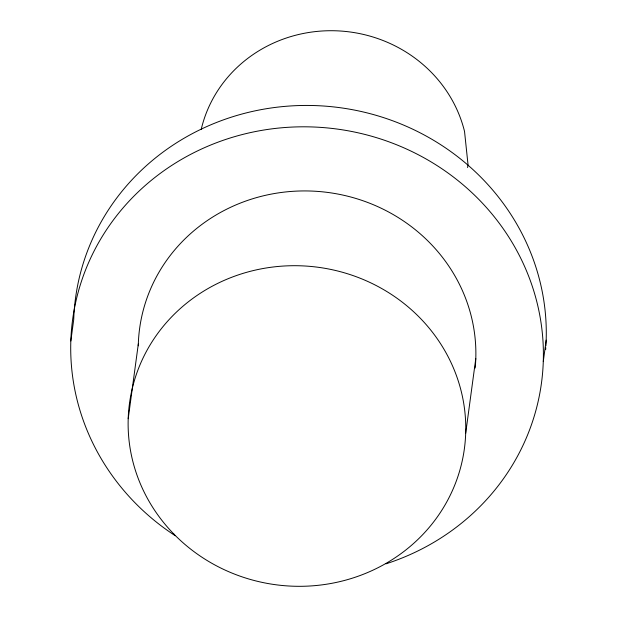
<?xml version="1.0" encoding="UTF-8"?>
<svg xmlns="http://www.w3.org/2000/svg" width="617" height="617" viewBox="0 0 617 617"><rect width="100%" height="100%" fill="white"/><g stroke="black" fill="none" stroke-linecap="round" stroke-linejoin="round"><path stroke-width="0.93" d="M70.832 340.985L73.716 319.621A236.558 224.202 7.7 0 1 320.393 105.823A236.558 224.202 7.7 0 1 545.906 345.852M128.213 418.681L138.324 343.908M465.681 433.335L475.792 358.562M543.284 361.493L546.168 340.129M467.563 167.569L468.041 164.824L464.539 131.467A135.177 128.12 7.7 0 0 332.27 30.719A135.177 128.12 7.7 0 0 201.219 129.354M138.27 345.798A168.973 160.142 7.7 0 1 316.367 191.316A168.973 160.142 7.7 0 1 475.183 368.025M175.243 535.726A236.558 224.202 7.7 0 1 143.152 187.344A236.558 224.202 7.7 0 1 508.107 235.987A236.558 224.202 7.7 0 1 386.026 563.815M545.783 347.764A236.558 224.202 7.7 0 1 545.636 349.677M173.878 534.067A168.973 160.142 7.7 0 0 458.554 474.535A168.973 160.142 7.7 0 0 258.4 269.428A168.973 160.142 7.7 0 0 173.878 534.067"/></g></svg>
